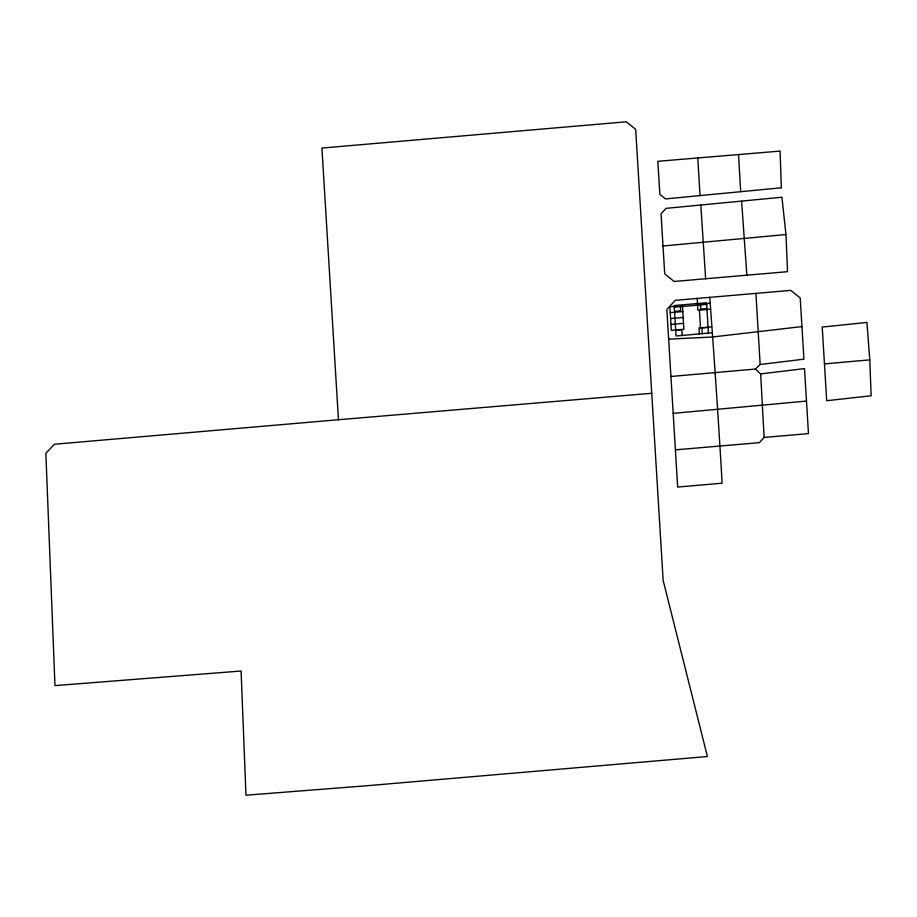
<?xml version="1.0" encoding="UTF-8"?>
<svg xmlns="http://www.w3.org/2000/svg" width="917" height="917" viewBox="0 0 917 917"><rect width="100%" height="100%" fill="white"/><g stroke="black" fill="none" stroke-linecap="round" stroke-linejoin="round"><path stroke-width="1.38" d="M755.356 369.07L760.147 364.496L803.934 359.155L800.197 297.956L790.809 290.38L709.781 297.36C714.309 359.281 718.596 421.201 722.115 483.213L677.663 487.053L670.935 376.486L755.356 369.07L760.652 373.918L804.518 368.6L808.462 433.592L764.113 437.443L759.368 442.659L675.405 449.846M801.951 326.578L712.2 337.032L668.665 339.152M806.479 401.084L673.181 413.361M700.794 205.018L666.051 208.354L661.054 213.844L664.699 273.885L674.098 281.473L787.554 271.684L785.972 234.546L781.926 197.235L700.794 205.018L705.654 278.745M662.991 245.997L785.972 234.546M824.475 363.889L869.774 359.865L866.943 322.44L822.217 327.071L826.698 400.718L871.15 395.766L869.774 359.865M709.781 297.36L675.244 300.34L666.854 309.476L670.935 376.486M697.562 304.352L710.136 303.263M674.282 307.184L706.663 304.375M674.534 311.333L680.655 310.806L680.403 306.656M706.915 308.536L700.794 309.063L700.531 304.914M670.235 312.651L682.821 311.562M710.503 309.167L697.917 310.255L697.195 298.449M670.602 318.554L683.176 317.465M670.957 324.458L683.543 323.369M711.581 326.876L699.006 327.965L699.362 333.868M675.691 330.223L681.812 329.696L682.168 335.462M708.073 327.426L701.941 327.954L702.296 333.719M711.947 332.779L676.035 336L674.178 305.567L706.56 302.759L708.428 333.192M338.453 419.734L54.344 444.252L45.85 453.307L54.963 685.618L241.091 671.015L245.962 795.211L367.167 785.72L707.408 756.514L663.14 580.381L635.664 129.366L626.265 121.789L321.913 148.061L338.453 419.734L651.735 393.29M741.601 201.098L746.851 275.192M699.43 310.129L700.508 327.839M755.917 293.383L760.147 364.496M764.113 437.443L760.663 373.941M697.803 157.965L700.026 195.585M738.54 154.56L740.672 191.699M781.341 187.79L665.501 198.909L659.873 194.415L657.833 161.3L780.092 151.087L781.341 187.79M682.454 305.659L669.88 306.748L671.324 330.361L683.899 329.272L682.454 305.659"/></g></svg>
